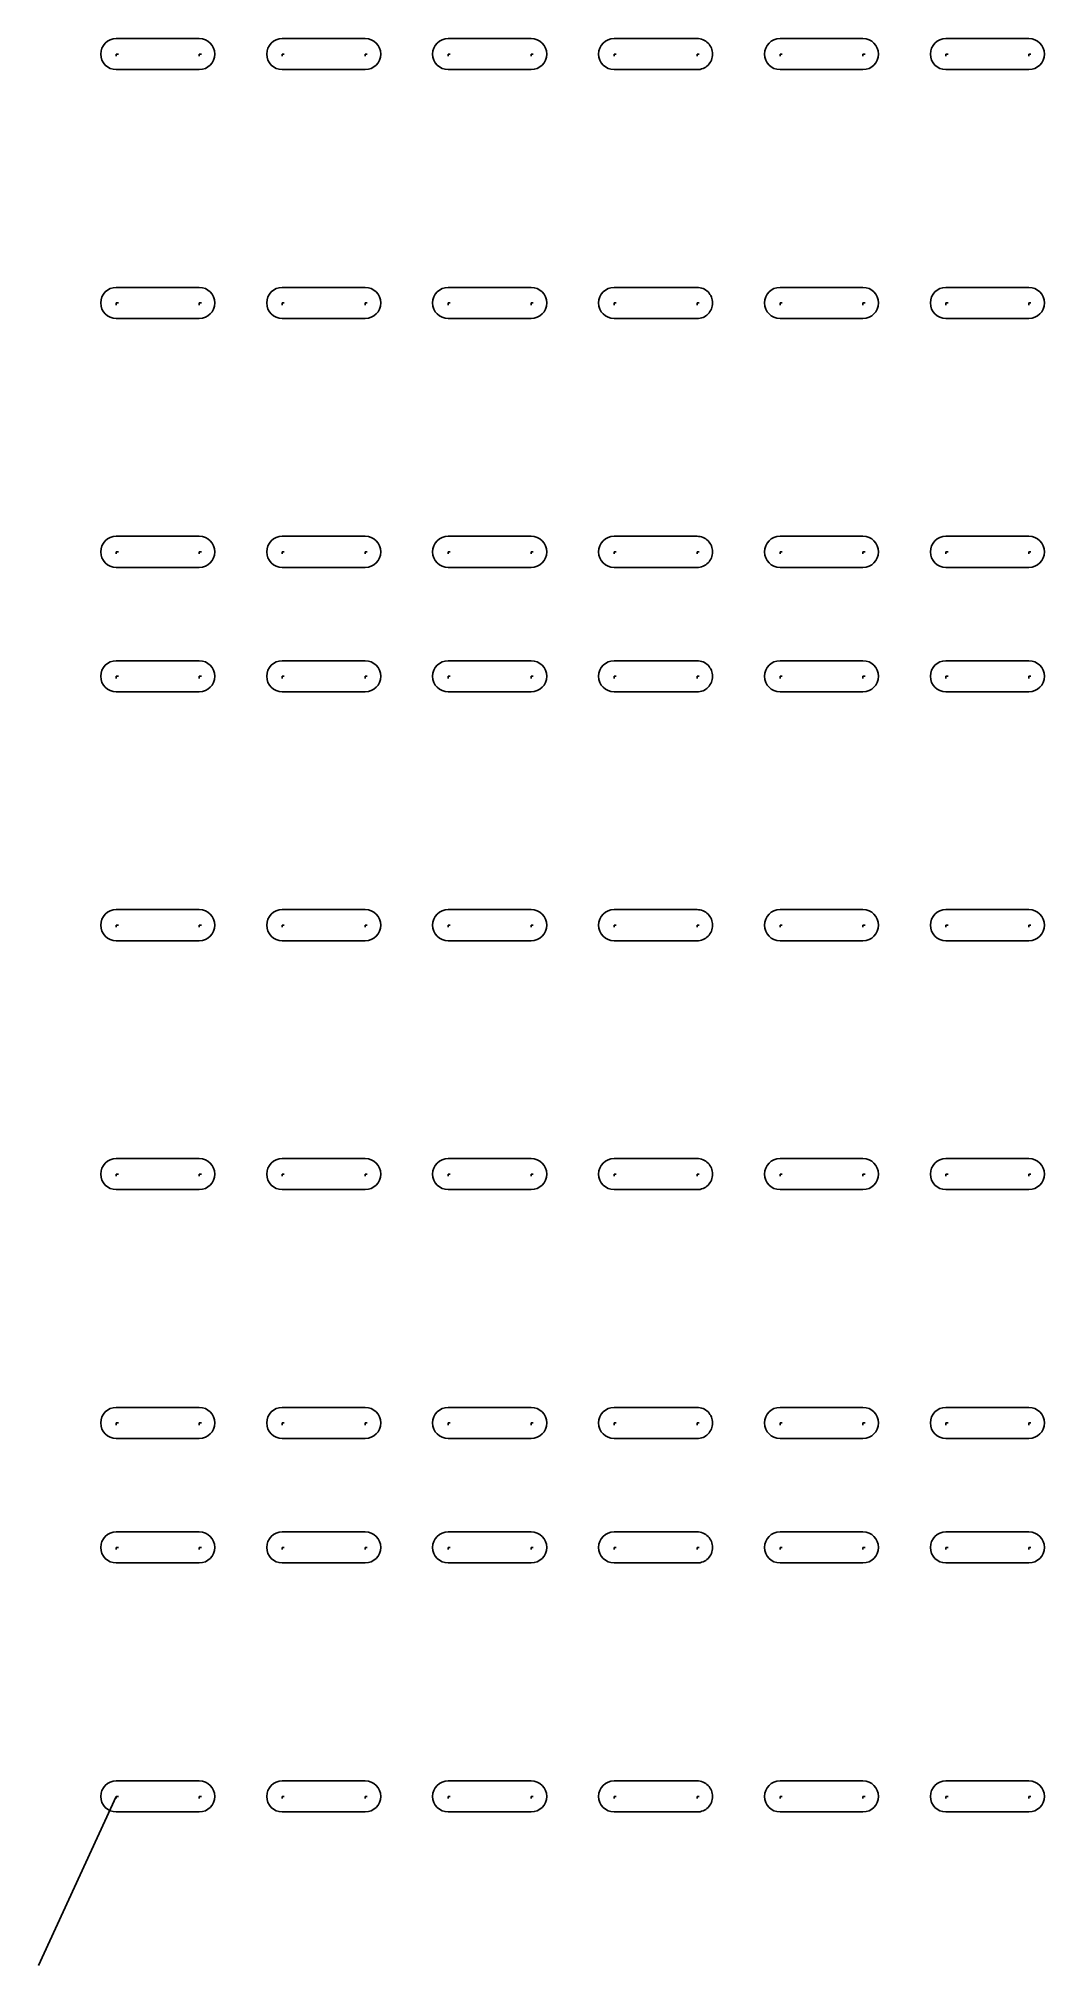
# Model space of a CAD drawing. Extents: x 0 to 48.5, y 0 to 92.9.
import ezdxf

# ---------------------------------------------------------------- set-up
doc = ezdxf.new("R2010")
doc.units = 0
doc.header["$MEASUREMENT"] = 0
doc.layers.add('clamp slots', color=7, linetype='Continuous')

msp = doc.modelspace()

# ---------------------------------------------------------------- linework, layer by layer
at = {"layer": 'clamp slots'}
msp.add_line((3.75, 8.15), (0, 0), dxfattribs=at)
for points in [[(3.75, 92.906, 1), (3.75, 91.406)], [(7.75, 91.406, 1), (7.75, 92.906)], [(11.75, 92.906, 1), (11.75, 91.406)], [(15.75, 91.406, 1), (15.75, 92.906)], [(19.75, 92.906, 1), (19.75, 91.406)], [(23.75, 91.406, 1), (23.75, 92.906)], [(27.75, 92.906, 1), (27.75, 91.406)], [(31.75, 91.406, 0.414214), (32.5, 92.156, 0.414214), (31.75, 92.906)], [(35.75, 92.906, 1), (35.75, 91.406)], [(39.75, 91.406, 1), (39.75, 92.906)], [(43.75, 92.906, 1), (43.75, 91.406)], [(47.75, 91.406, 1), (47.75, 92.906)], [(3.75, 80.906, 1), (3.75, 79.406)], [(7.75, 79.406, 1), (7.75, 80.906)], [(11.75, 80.906, 1), (11.75, 79.406)], [(15.75, 79.406, 1), (15.75, 80.906)], [(19.75, 80.906, 1), (19.75, 79.406)], [(23.75, 79.406, 1), (23.75, 80.906)], [(27.75, 80.906, 1), (27.75, 79.406)], [(31.75, 79.406, 0.414214), (32.5, 80.156, 0.414214), (31.75, 80.906)], [(35.75, 80.906, 1), (35.75, 79.406)], [(39.75, 79.406, 1), (39.75, 80.906)], [(43.75, 80.906, 1), (43.75, 79.406)], [(47.75, 79.406, 1), (47.75, 80.906)], [(3.75, 68.906, 1), (3.75, 67.406)], [(7.75, 67.406, 1), (7.75, 68.906)], [(11.75, 68.906, 1), (11.75, 67.406)], [(15.75, 67.406, 1), (15.75, 68.906)], [(19.75, 68.906, 1), (19.75, 67.406)], [(23.75, 67.406, 1), (23.75, 68.906)], [(27.75, 68.906, 1), (27.75, 67.406)], [(31.75, 67.406, 0.414214), (32.5, 68.156, 0.414214), (31.75, 68.906)], [(35.75, 68.906, 1), (35.75, 67.406)], [(39.75, 67.406, 1), (39.75, 68.906)], [(43.75, 68.906, 1), (43.75, 67.406)], [(47.75, 67.406, 1), (47.75, 68.906)], [(3.75, 62.906, 1), (3.75, 61.406)], [(7.75, 61.406, 1), (7.75, 62.906)], [(11.75, 62.906, 1), (11.75, 61.406)], [(15.75, 61.406, 1), (15.75, 62.906)], [(19.75, 62.906, 1), (19.75, 61.406)], [(23.75, 61.406, 1), (23.75, 62.906)], [(27.75, 62.906, 1), (27.75, 61.406)], [(31.75, 61.406, 0.414214), (32.5, 62.156, 0.414214), (31.75, 62.906)], [(35.75, 62.906, 1), (35.75, 61.406)], [(39.75, 61.406, 1), (39.75, 62.906)], [(43.75, 62.906, 1), (43.75, 61.406)], [(47.75, 61.406, 1), (47.75, 62.906)], [(3.75, 50.906, 1), (3.75, 49.406)], [(7.75, 49.406, 1), (7.75, 50.906)], [(11.75, 50.906, 1), (11.75, 49.406)], [(15.75, 49.406, 1), (15.75, 50.906)], [(19.75, 50.906, 1), (19.75, 49.406)], [(23.75, 49.406, 1), (23.75, 50.906)], [(27.75, 50.906, 1), (27.75, 49.406)], [(31.75, 49.406, 0.414214), (32.5, 50.156, 0.414214), (31.75, 50.906)], [(35.75, 50.906, 1), (35.75, 49.406)], [(39.75, 49.406, 1), (39.75, 50.906)], [(43.75, 50.906, 1), (43.75, 49.406)], [(47.75, 49.406, 1), (47.75, 50.906)], [(3.75, 38.906, 1), (3.75, 37.406)], [(7.75, 37.406, 1), (7.75, 38.906)], [(11.75, 38.906, 1), (11.75, 37.406)], [(15.75, 37.406, 1), (15.75, 38.906)], [(19.75, 38.906, 1), (19.75, 37.406)], [(23.75, 37.406, 1), (23.75, 38.906)], [(27.75, 38.906, 1), (27.75, 37.406)], [(31.75, 37.406, 0.414214), (32.5, 38.156, 0.414214), (31.75, 38.906)], [(35.75, 38.906, 1), (35.75, 37.406)], [(39.75, 37.406, 1), (39.75, 38.906)], [(43.75, 38.906, 1), (43.75, 37.406)], [(47.75, 37.406, 1), (47.75, 38.906)], [(3.75, 26.906, 1), (3.75, 25.406)], [(7.75, 25.406, 1), (7.75, 26.906)], [(11.75, 26.906, 1), (11.75, 25.406)], [(15.75, 25.406, 1), (15.75, 26.906)], [(19.75, 26.906, 1), (19.75, 25.406)], [(23.75, 25.406, 1), (23.75, 26.906)], [(27.75, 26.906, 1), (27.75, 25.406)], [(31.75, 25.406, 0.414214), (32.5, 26.156, 0.414214), (31.75, 26.906)], [(35.75, 26.906, 1), (35.75, 25.406)], [(39.75, 25.406, 1), (39.75, 26.906)], [(43.75, 26.906, 1), (43.75, 25.406)], [(47.75, 25.406, 1), (47.75, 26.906)], [(3.75, 20.906, 1), (3.75, 19.406)], [(7.75, 19.406, 1), (7.75, 20.906)], [(11.75, 20.906, 1), (11.75, 19.406)], [(15.75, 19.406, 1), (15.75, 20.906)], [(19.75, 20.906, 1), (19.75, 19.406)], [(23.75, 19.406, 1), (23.75, 20.906)], [(27.75, 20.906, 1), (27.75, 19.406)], [(31.75, 19.406, 0.414214), (32.5, 20.156, 0.414214), (31.75, 20.906)], [(35.75, 20.906, 1), (35.75, 19.406)], [(39.75, 19.406, 1), (39.75, 20.906)], [(43.75, 20.906, 1), (43.75, 19.406)], [(47.75, 19.406, 1), (47.75, 20.906)], [(3.75, 8.9, 1), (3.75, 7.4)], [(7.75, 7.4, 1), (7.75, 8.9)], [(11.75, 8.9, 1), (11.75, 7.4)], [(15.75, 7.4, 1), (15.75, 8.9)], [(19.75, 8.9, 1), (19.75, 7.4)], [(23.75, 7.4, 1), (23.75, 8.9)], [(27.75, 8.9, 1), (27.75, 7.4)], [(31.75, 7.4, 0.414214), (32.5, 8.15, 0.414214), (31.75, 8.9)], [(35.75, 8.9, 1), (35.75, 7.4)], [(39.75, 7.4, 1), (39.75, 8.9)], [(43.75, 8.9, 1), (43.75, 7.4)], [(47.75, 7.4, 1), (47.75, 8.9)]]:
    msp.add_lwpolyline(points, format="xyb", dxfattribs=at)
for points in [[(3.75, 92.906), (7.75, 92.906)], [(11.75, 92.906), (15.75, 92.906)], [(19.75, 92.906), (23.75, 92.906)], [(27.75, 92.906), (31.75, 92.906)], [(35.75, 92.906), (39.75, 92.906)], [(43.75, 92.906), (47.75, 92.906)], [(3.75, 92.156), (3.85, 92.156)], [(3.75, 92.156), (3.75, 92.056)], [(7.75, 92.156), (7.85, 92.156)], [(7.75, 92.156), (7.75, 92.056)], [(11.75, 92.156), (11.85, 92.156)], [(11.75, 92.156), (11.75, 92.056)], [(15.75, 92.156), (15.85, 92.156)], [(15.75, 92.156), (15.75, 92.056)], [(19.75, 92.156), (19.85, 92.156)], [(19.75, 92.156), (19.75, 92.056)], [(23.75, 92.156), (23.85, 92.156)], [(23.75, 92.156), (23.75, 92.056)], [(27.75, 92.156), (27.85, 92.156)], [(27.75, 92.156), (27.75, 92.056)], [(31.75, 92.156), (31.85, 92.156)], [(31.75, 92.156), (31.75, 92.056)], [(35.75, 92.156), (35.85, 92.156)], [(35.75, 92.156), (35.75, 92.056)], [(39.75, 92.156), (39.85, 92.156)], [(39.75, 92.156), (39.75, 92.056)], [(43.75, 92.156), (43.85, 92.156)], [(43.75, 92.156), (43.75, 92.056)], [(47.75, 92.156), (47.85, 92.156)], [(47.75, 92.156), (47.75, 92.056)], [(7.75, 91.406), (3.75, 91.406)], [(15.75, 91.406), (11.75, 91.406)], [(23.75, 91.406), (19.75, 91.406)], [(31.75, 91.406), (27.75, 91.406)], [(39.75, 91.406), (35.75, 91.406)], [(47.75, 91.406), (43.75, 91.406)], [(3.75, 80.906), (7.75, 80.906)], [(11.75, 80.906), (15.75, 80.906)], [(19.75, 80.906), (23.75, 80.906)], [(27.75, 80.906), (31.75, 80.906)], [(35.75, 80.906), (39.75, 80.906)], [(43.75, 80.906), (47.75, 80.906)], [(3.75, 80.156), (3.85, 80.156)], [(3.75, 80.156), (3.75, 80.056)], [(7.75, 80.156), (7.85, 80.156)], [(7.75, 80.156), (7.75, 80.056)], [(11.75, 80.156), (11.85, 80.156)], [(11.75, 80.156), (11.75, 80.056)], [(15.75, 80.156), (15.85, 80.156)], [(15.75, 80.156), (15.75, 80.056)], [(19.75, 80.156), (19.85, 80.156)], [(19.75, 80.156), (19.75, 80.056)], [(23.75, 80.156), (23.85, 80.156)], [(23.75, 80.156), (23.75, 80.056)], [(27.75, 80.156), (27.85, 80.156)], [(27.75, 80.156), (27.75, 80.056)], [(31.75, 80.156), (31.85, 80.156)], [(31.75, 80.156), (31.75, 80.056)], [(35.75, 80.156), (35.85, 80.156)], [(35.75, 80.156), (35.75, 80.056)], [(39.75, 80.156), (39.85, 80.156)], [(39.75, 80.156), (39.75, 80.056)], [(43.75, 80.156), (43.85, 80.156)], [(43.75, 80.156), (43.75, 80.056)], [(47.75, 80.156), (47.85, 80.156)], [(47.75, 80.156), (47.75, 80.056)], [(7.75, 79.406), (3.75, 79.406)], [(15.75, 79.406), (11.75, 79.406)], [(23.75, 79.406), (19.75, 79.406)], [(31.75, 79.406), (27.75, 79.406)], [(39.75, 79.406), (35.75, 79.406)], [(47.75, 79.406), (43.75, 79.406)], [(3.75, 68.906), (7.75, 68.906)], [(11.75, 68.906), (15.75, 68.906)], [(19.75, 68.906), (23.75, 68.906)], [(27.75, 68.906), (31.75, 68.906)], [(35.75, 68.906), (39.75, 68.906)], [(43.75, 68.906), (47.75, 68.906)], [(3.75, 68.156), (3.85, 68.156)], [(3.75, 68.156), (3.75, 68.056)], [(7.75, 68.156), (7.85, 68.156)], [(7.75, 68.156), (7.75, 68.056)], [(11.75, 68.156), (11.85, 68.156)], [(11.75, 68.156), (11.75, 68.056)], [(15.75, 68.156), (15.85, 68.156)], [(15.75, 68.156), (15.75, 68.056)], [(19.75, 68.156), (19.85, 68.156)], [(19.75, 68.156), (19.75, 68.056)], [(23.75, 68.156), (23.85, 68.156)], [(23.75, 68.156), (23.75, 68.056)], [(27.75, 68.156), (27.85, 68.156)], [(27.75, 68.156), (27.75, 68.056)], [(31.75, 68.156), (31.85, 68.156)], [(31.75, 68.156), (31.75, 68.056)], [(35.75, 68.156), (35.85, 68.156)], [(35.75, 68.156), (35.75, 68.056)], [(39.75, 68.156), (39.85, 68.156)], [(39.75, 68.156), (39.75, 68.056)], [(43.75, 68.156), (43.85, 68.156)], [(43.75, 68.156), (43.75, 68.056)], [(47.75, 68.156), (47.85, 68.156)], [(47.75, 68.156), (47.75, 68.056)], [(7.75, 67.406), (3.75, 67.406)], [(15.75, 67.406), (11.75, 67.406)], [(23.75, 67.406), (19.75, 67.406)], [(31.75, 67.406), (27.75, 67.406)], [(39.75, 67.406), (35.75, 67.406)], [(47.75, 67.406), (43.75, 67.406)], [(3.75, 62.906), (7.75, 62.906)], [(11.75, 62.906), (15.75, 62.906)], [(19.75, 62.906), (23.75, 62.906)], [(27.75, 62.906), (31.75, 62.906)], [(35.75, 62.906), (39.75, 62.906)], [(43.75, 62.906), (47.75, 62.906)], [(3.75, 62.156), (3.85, 62.156)], [(3.75, 62.156), (3.75, 62.056)], [(7.75, 61.406), (3.75, 61.406)], [(7.75, 62.156), (7.85, 62.156)], [(7.75, 62.156), (7.75, 62.056)], [(11.75, 62.156), (11.85, 62.156)], [(11.75, 62.156), (11.75, 62.056)], [(15.75, 61.406), (11.75, 61.406)], [(15.75, 62.156), (15.85, 62.156)], [(15.75, 62.156), (15.75, 62.056)], [(19.75, 62.156), (19.85, 62.156)], [(19.75, 62.156), (19.75, 62.056)], [(23.75, 61.406), (19.75, 61.406)], [(23.75, 62.156), (23.85, 62.156)], [(23.75, 62.156), (23.75, 62.056)], [(27.75, 62.156), (27.85, 62.156)], [(27.75, 62.156), (27.75, 62.056)], [(31.75, 61.406), (27.75, 61.406)], [(31.75, 62.156), (31.85, 62.156)], [(31.75, 62.156), (31.75, 62.056)], [(35.75, 62.156), (35.85, 62.156)], [(35.75, 62.156), (35.75, 62.056)], [(39.75, 61.406), (35.75, 61.406)], [(39.75, 62.156), (39.85, 62.156)], [(39.75, 62.156), (39.75, 62.056)], [(43.75, 62.156), (43.85, 62.156)], [(43.75, 62.156), (43.75, 62.056)], [(47.75, 61.406), (43.75, 61.406)], [(47.75, 62.156), (47.85, 62.156)], [(47.75, 62.156), (47.75, 62.056)], [(3.75, 50.906), (7.75, 50.906)], [(11.75, 50.906), (15.75, 50.906)], [(19.75, 50.906), (23.75, 50.906)], [(27.75, 50.906), (31.75, 50.906)], [(35.75, 50.906), (39.75, 50.906)], [(43.75, 50.906), (47.75, 50.906)], [(3.75, 50.156), (3.85, 50.156)], [(3.75, 50.156), (3.75, 50.056)], [(7.75, 49.406), (3.75, 49.406)], [(7.75, 50.156), (7.85, 50.156)], [(7.75, 50.156), (7.75, 50.056)], [(11.75, 50.156), (11.85, 50.156)], [(11.75, 50.156), (11.75, 50.056)], [(15.75, 49.406), (11.75, 49.406)], [(15.75, 50.156), (15.85, 50.156)], [(15.75, 50.156), (15.75, 50.056)], [(19.75, 50.156), (19.85, 50.156)], [(19.75, 50.156), (19.75, 50.056)], [(23.75, 49.406), (19.75, 49.406)], [(23.75, 50.156), (23.85, 50.156)], [(23.75, 50.156), (23.75, 50.056)], [(27.75, 50.156), (27.85, 50.156)], [(27.75, 50.156), (27.75, 50.056)], [(31.75, 49.406), (27.75, 49.406)], [(31.75, 50.156), (31.85, 50.156)], [(31.75, 50.156), (31.75, 50.056)], [(35.75, 50.156), (35.85, 50.156)], [(35.75, 50.156), (35.75, 50.056)], [(39.75, 49.406), (35.75, 49.406)], [(39.75, 50.156), (39.85, 50.156)], [(39.75, 50.156), (39.75, 50.056)], [(43.75, 50.156), (43.85, 50.156)], [(43.75, 50.156), (43.75, 50.056)], [(47.75, 49.406), (43.75, 49.406)], [(47.75, 50.156), (47.85, 50.156)], [(47.75, 50.156), (47.75, 50.056)], [(3.75, 38.906), (7.75, 38.906)], [(3.75, 38.156), (3.85, 38.156)], [(3.75, 38.156), (3.75, 38.056)], [(7.75, 38.156), (7.85, 38.156)], [(7.75, 38.156), (7.75, 38.056)], [(11.75, 38.906), (15.75, 38.906)], [(11.75, 38.156), (11.85, 38.156)], [(11.75, 38.156), (11.75, 38.056)], [(15.75, 38.156), (15.85, 38.156)], [(15.75, 38.156), (15.75, 38.056)], [(19.75, 38.906), (23.75, 38.906)], [(19.75, 38.156), (19.85, 38.156)], [(19.75, 38.156), (19.75, 38.056)], [(23.75, 38.156), (23.85, 38.156)], [(23.75, 38.156), (23.75, 38.056)], [(27.75, 38.906), (31.75, 38.906)], [(27.75, 38.156), (27.85, 38.156)], [(27.75, 38.156), (27.75, 38.056)], [(31.75, 38.156), (31.85, 38.156)], [(31.75, 38.156), (31.75, 38.056)], [(35.75, 38.906), (39.75, 38.906)], [(35.75, 38.156), (35.85, 38.156)], [(35.75, 38.156), (35.75, 38.056)], [(39.75, 38.156), (39.85, 38.156)], [(39.75, 38.156), (39.75, 38.056)], [(43.75, 38.906), (47.75, 38.906)], [(43.75, 38.156), (43.85, 38.156)], [(43.75, 38.156), (43.75, 38.056)], [(47.75, 38.156), (47.85, 38.156)], [(47.75, 38.156), (47.75, 38.056)], [(7.75, 37.406), (3.75, 37.406)], [(15.75, 37.406), (11.75, 37.406)], [(23.75, 37.406), (19.75, 37.406)], [(31.75, 37.406), (27.75, 37.406)], [(39.75, 37.406), (35.75, 37.406)], [(47.75, 37.406), (43.75, 37.406)], [(3.75, 26.906), (7.75, 26.906)], [(3.75, 26.156), (3.85, 26.156)], [(3.75, 26.156), (3.75, 26.056)], [(7.75, 26.156), (7.85, 26.156)], [(7.75, 26.156), (7.75, 26.056)], [(11.75, 26.906), (15.75, 26.906)], [(11.75, 26.156), (11.85, 26.156)], [(11.75, 26.156), (11.75, 26.056)], [(15.75, 26.156), (15.85, 26.156)], [(15.75, 26.156), (15.75, 26.056)], [(19.75, 26.906), (23.75, 26.906)], [(19.75, 26.156), (19.85, 26.156)], [(19.75, 26.156), (19.75, 26.056)], [(23.75, 26.156), (23.85, 26.156)], [(23.75, 26.156), (23.75, 26.056)], [(27.75, 26.906), (31.75, 26.906)], [(27.75, 26.156), (27.85, 26.156)], [(27.75, 26.156), (27.75, 26.056)], [(31.75, 26.156), (31.85, 26.156)], [(31.75, 26.156), (31.75, 26.056)], [(35.75, 26.906), (39.75, 26.906)], [(35.75, 26.156), (35.85, 26.156)], [(35.75, 26.156), (35.75, 26.056)], [(39.75, 26.156), (39.85, 26.156)], [(39.75, 26.156), (39.75, 26.056)], [(43.75, 26.906), (47.75, 26.906)], [(43.75, 26.156), (43.85, 26.156)], [(43.75, 26.156), (43.75, 26.056)], [(47.75, 26.156), (47.85, 26.156)], [(47.75, 26.156), (47.75, 26.056)], [(7.75, 25.406), (3.75, 25.406)], [(15.75, 25.406), (11.75, 25.406)], [(23.75, 25.406), (19.75, 25.406)], [(31.75, 25.406), (27.75, 25.406)], [(39.75, 25.406), (35.75, 25.406)], [(47.75, 25.406), (43.75, 25.406)], [(3.75, 20.906), (7.75, 20.906)], [(11.75, 20.906), (15.75, 20.906)], [(19.75, 20.906), (23.75, 20.906)], [(27.75, 20.906), (31.75, 20.906)], [(35.75, 20.906), (39.75, 20.906)], [(43.75, 20.906), (47.75, 20.906)], [(3.75, 20.156), (3.85, 20.156)], [(3.75, 20.156), (3.75, 20.056)], [(7.75, 20.156), (7.85, 20.156)], [(7.75, 20.156), (7.75, 20.056)], [(11.75, 20.156), (11.85, 20.156)], [(11.75, 20.156), (11.75, 20.056)], [(15.75, 20.156), (15.85, 20.156)], [(15.75, 20.156), (15.75, 20.056)], [(19.75, 20.156), (19.85, 20.156)], [(19.75, 20.156), (19.75, 20.056)], [(23.75, 20.156), (23.85, 20.156)], [(23.75, 20.156), (23.75, 20.056)], [(27.75, 20.156), (27.85, 20.156)], [(27.75, 20.156), (27.75, 20.056)], [(31.75, 20.156), (31.85, 20.156)], [(31.75, 20.156), (31.75, 20.056)], [(35.75, 20.156), (35.85, 20.156)], [(35.75, 20.156), (35.75, 20.056)], [(39.75, 20.156), (39.85, 20.156)], [(39.75, 20.156), (39.75, 20.056)], [(43.75, 20.156), (43.85, 20.156)], [(43.75, 20.156), (43.75, 20.056)], [(47.75, 20.156), (47.85, 20.156)], [(47.75, 20.156), (47.75, 20.056)], [(7.75, 19.406), (3.75, 19.406)], [(15.75, 19.406), (11.75, 19.406)], [(23.75, 19.406), (19.75, 19.406)], [(31.75, 19.406), (27.75, 19.406)], [(39.75, 19.406), (35.75, 19.406)], [(47.75, 19.406), (43.75, 19.406)], [(3.75, 8.9), (7.75, 8.9)], [(11.75, 8.9), (15.75, 8.9)], [(19.75, 8.9), (23.75, 8.9)], [(27.75, 8.9), (31.75, 8.9)], [(35.75, 8.9), (39.75, 8.9)], [(43.75, 8.9), (47.75, 8.9)], [(3.75, 8.15), (3.85, 8.15)], [(3.75, 8.15), (3.75, 8.05)], [(7.75, 8.15), (7.85, 8.15)], [(7.75, 8.15), (7.75, 8.05)], [(11.75, 8.15), (11.85, 8.15)], [(11.75, 8.15), (11.75, 8.05)], [(15.75, 8.15), (15.85, 8.15)], [(15.75, 8.15), (15.75, 8.05)], [(19.75, 8.15), (19.85, 8.15)], [(19.75, 8.15), (19.75, 8.05)], [(23.75, 8.15), (23.85, 8.15)], [(23.75, 8.15), (23.75, 8.05)], [(27.75, 8.15), (27.85, 8.15)], [(27.75, 8.15), (27.75, 8.05)], [(31.75, 8.15), (31.85, 8.15)], [(31.75, 8.15), (31.75, 8.05)], [(35.75, 8.15), (35.85, 8.15)], [(35.75, 8.15), (35.75, 8.05)], [(39.75, 8.15), (39.85, 8.15)], [(39.75, 8.15), (39.75, 8.05)], [(43.75, 8.15), (43.85, 8.15)], [(43.75, 8.15), (43.75, 8.05)], [(47.75, 8.15), (47.85, 8.15)], [(47.75, 8.15), (47.75, 8.05)], [(7.75, 7.4), (3.75, 7.4)], [(15.75, 7.4), (11.75, 7.4)], [(23.75, 7.4), (19.75, 7.4)], [(31.75, 7.4), (27.75, 7.4)], [(39.75, 7.4), (35.75, 7.4)], [(47.75, 7.4), (43.75, 7.4)]]:
    msp.add_lwpolyline(points, dxfattribs=at)

doc.saveas('drawing.dxf')
